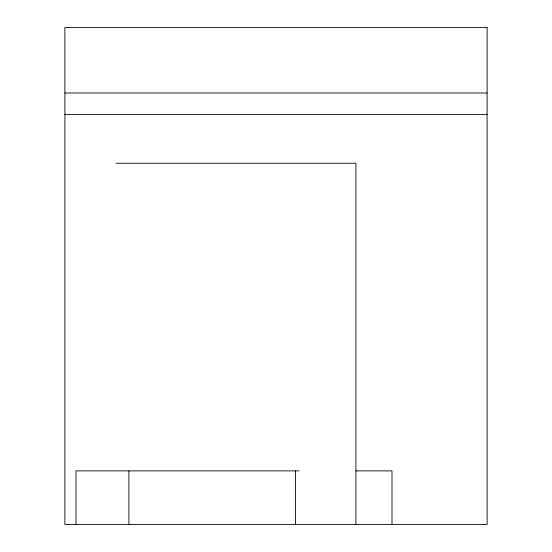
<?xml version="1.0" encoding="UTF-8"?>
<svg xmlns="http://www.w3.org/2000/svg" width="552" height="552" viewBox="0 0 552 552"><rect width="100%" height="100%" fill="white"/><g stroke="black" fill="none" stroke-linecap="round" stroke-linejoin="round"><path stroke-width="0.83" d="M64.908 93.005L487.092 93.005M64.908 114.554L487.092 114.554M115.941 163.247L355.93 163.247L355.93 524.4M298.936 470.884L75.997 470.884L75.997 524.4M355.895 470.884L392.003 470.884L392.003 524.4M295.534 470.884L295.534 524.4M128.913 470.884L128.913 524.4M487.092 27.6L64.908 27.6L64.908 524.4L487.092 524.4L487.092 27.6"/></g></svg>
